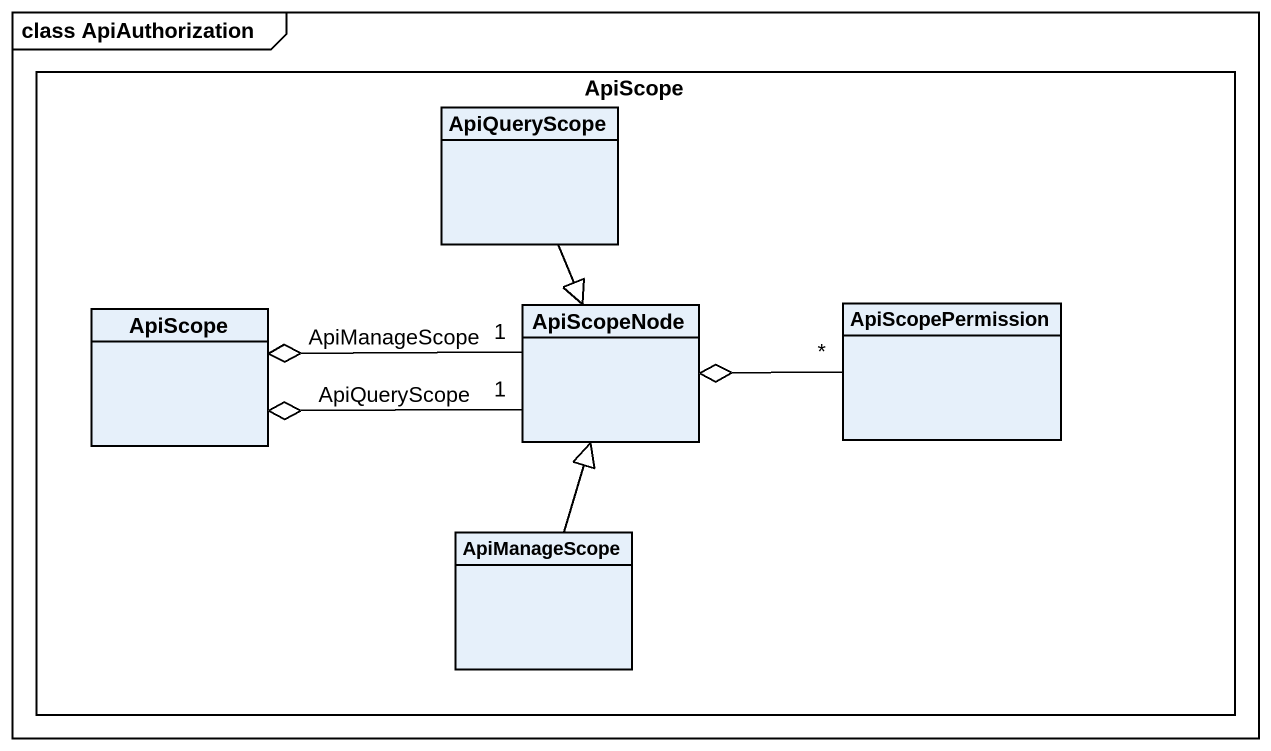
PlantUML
@startuml
mainframe class ApiAuthorization
hide circle
hide empty members
rectangle ApiScope {
  class ApiQueryScope
  class "ApiScope" as ApiScope_2
  class ApiScopeNode
  class ApiScopePermission
  class ApiManageScope
}
ApiQueryScope --|> ApiScopeNode
ApiScopeNode "1" -left-o ApiScope_2 : ApiManageScope
ApiScopeNode "1" -left-o ApiScope_2 : ApiQueryScope
ApiScopePermission "*" -left-o ApiScopeNode
ApiManageScope -up-|> ApiScopeNode
@enduml
